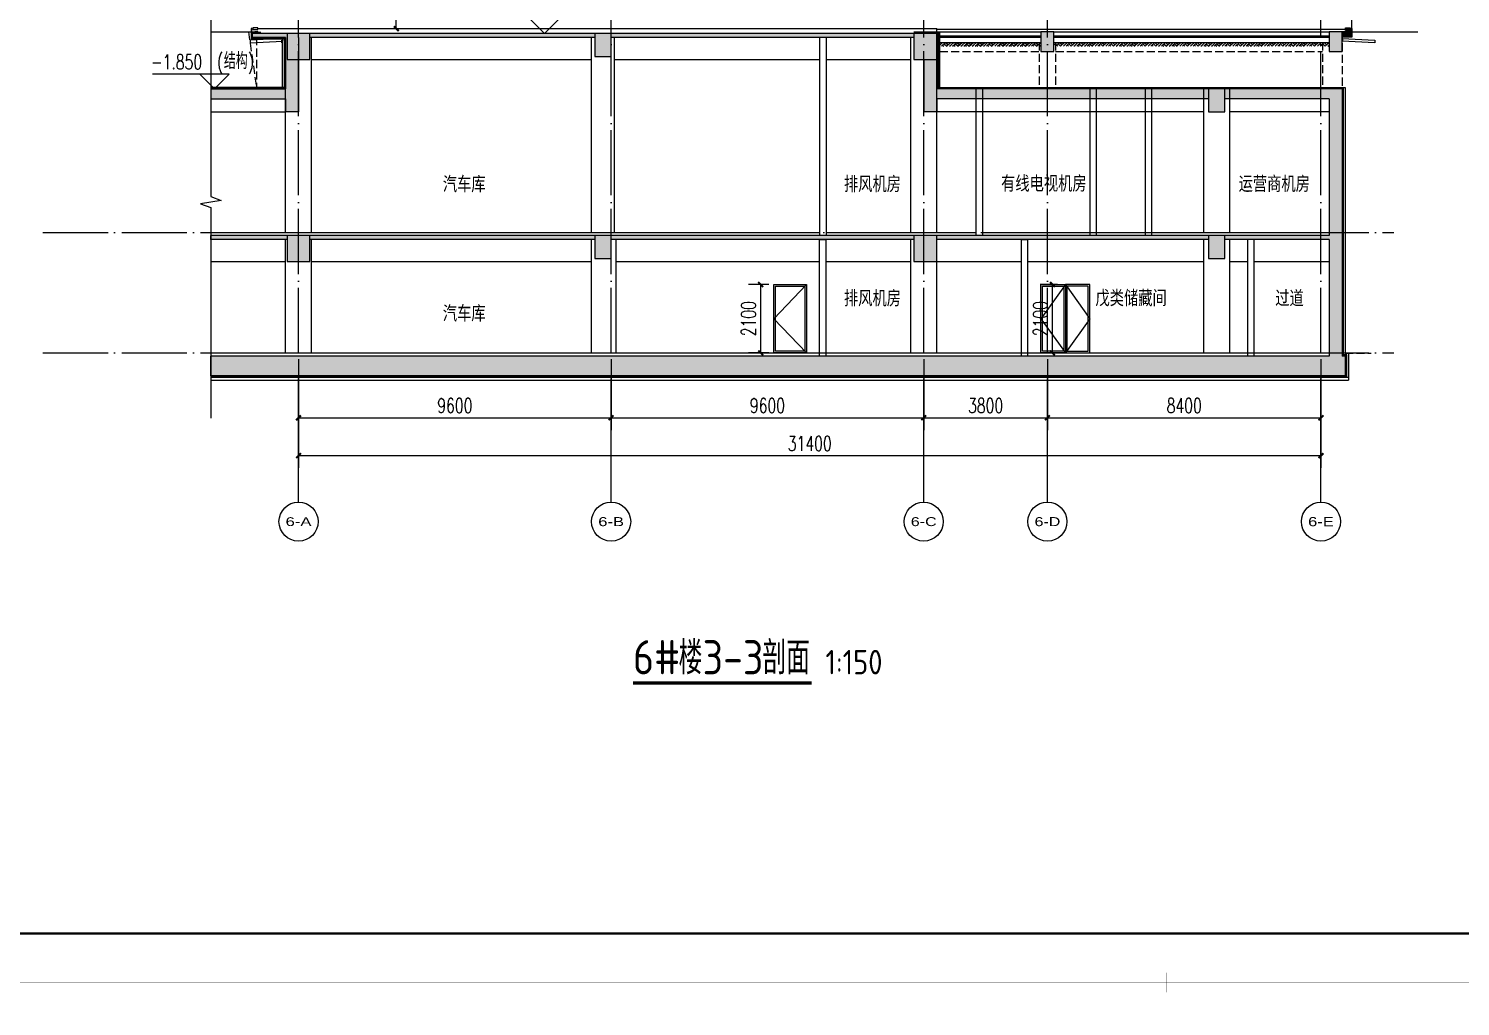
# Model space of a CAD drawing. Extents: x -781494 to 378714, y -27129 to 259749.
# Drawn here: x 280683 to 324652, y 61242 to 91243 of the extents above; entities that cross this region are included whole.
import ezdxf
from ezdxf.enums import TextEntityAlignment as Align

# ---------------------------------------------------------------- set-up
doc = ezdxf.new("R2010")
doc.units = 0
doc.header["$LTSCALE"] = 1000
doc.header["$MEASUREMENT"] = 0
doc.linetypes.add('104-6 轴网$0$DOTE', pattern=[2.42, 2, -0.2, 0.02, -0.2])
doc.linetypes.add('DASH', pattern=[0.35, 0.25, -0.1])
for name, color, linetype in [('01-标注_尺寸', 124, 'Continuous'), ('01-标注_标高', 200, 'Continuous'), ('01-标注_符号', 200, 'Continuous'), ('01-标注_轴线坐标', 132, 'Continuous'), ('02-TEXT_标注', 130, 'Continuous'), ('02-TEXT_轴号', 7, 'Continuous'), ('05-填充_天正', 26, 'Continuous'), ('104-6 轴网$0$A_AXIS-轴线', 36, '104-6 轴网$0$DOTE'), ('A-C_窗', 140, 'Continuous'), ('A-C_门', 150, 'Continuous'), ('A-D_龙骨', 152, 'Continuous'), ('A-O_散水', 134, 'Continuous'), ('A-O_防水层', 222, 'Continuous'), ('A-SUR_保温', 222, 'Continuous'), ('A-SUR_面层', 191, 'Continuous'), ('A-TECH_结构', 21, 'Continuous'), ('A_STR-砌块墙', 121, 'Continuous'), ('A_STR-砼墙', 51, 'Continuous'), ('A_STR-砼柱', 51, 'Continuous'), ('D_铝板', 181, 'Continuous'), ('DIM_SYMB', 200, 'Continuous'), ('PUB_HATCH', 8, 'Continuous'), ('X-104 B1平面$0$A_STR-砌块墙', 121, 'Continuous')]:
    doc.layers.add(name, color=color, linetype=linetype)
doc.styles.add('104-6 轴网$0$_TCH_AXIS', font='STXIHEI.TTF', dxfattribs={"width": 0.75})
doc.styles.add('_TCH_AXIS', font='FZXiHei-I-Z08S.ttf')
doc.styles.add('_TCH_DIM', font='SIMPLEX', dxfattribs={"bigfont": 'GBCBIG'})
doc.styles.add('_TCH_DIM_T3', font='SIMPLEX', dxfattribs={"width": 0.705882, "bigfont": 'GBCBIG'})
doc.styles.get("Standard").update_dxf_attribs({"font": 'gbenor.shx', "bigfont": 'gbcbig.shx'})
doc.dimstyles.new('_TCH_ARCH&&150', dxfattribs={"dimtxt": 446.25, "dimasz": 150, "dimexe": 375, "dimexo": 450, "dimgap": 150, "dimtad": 1, "dimdec": 0, "dimzin": 0, "dimdsep": 46, "dimtxsty": '_TCH_DIM_T3', "dimblk": 'ARCHTICK', "dimcen": 0.09, "dimclrt": 7, "dimazin": 2, "dimtfac": 1, "dimtdec": 0, "dimtix": 1, "dimtmove": 2, "dimatfit": 3, "dimfxl": 0, "dimtolj": 1, "dimtzin": 0, "dimarcsym": 0})

# ---------------------------------------------------------------- blocks, each defined once
blk = doc.blocks.new('1521yi')
at = {"layer": 'A-C_门'}
for points in [[(32950, -148753), (33700, -148753), (33700, -150853), (32950, -150853)], [(33000, -148803), (33650, -148803), (33650, -150803), (33000, -150803)], [(34450, -148753), (33700, -148753), (33700, -150853), (34450, -150853)], [(34400, -148803), (33750, -148803), (33750, -150803), (34400, -150803)]]:
    blk.add_lwpolyline(points, close=True, dxfattribs=at)
for points in [[(33700, -148753), (32950, -149803), (33700, -150853)], [(33700, -148753), (34450, -149803), (33700, -150853)]]:
    blk.add_lwpolyline(points, dxfattribs=at)
blk = doc.blocks.new('1021yi')
at = {"layer": 'A-C_门'}
for points in [[(32950, -148753), (33950, -148753), (33950, -150853), (32950, -150853)], [(33000, -148803), (33900, -148803), (33900, -150803), (33000, -150803)]]:
    blk.add_lwpolyline(points, close=True, dxfattribs=at)
blk.add_lwpolyline([(33950, -148753), (32950, -149803), (33950, -150853)], dxfattribs=at)
blk = doc.blocks.new('图框-A1')
for points, const_width in [([(0, 0), (841, 0), (841, 594), (0, 594)], 0.05), ([(766, 584), (25, 584), (25, 10), (766, 10)], 0.5)]:
    blk.add_lwpolyline(points, close=True, dxfattribs=dict(const_width=const_width))
at = {"const_width": 0.05}
for points in [[(420.5, 594), (420.5, 592)], [(420.5, 0), (420.5, 2)]]:
    blk.add_lwpolyline(points, dxfattribs=at)
blk = doc.blocks.new('kyuhtr')
at = {"const_width": 20}
blk.add_lwpolyline([(50, 0), (0, 0)], dxfattribs=at)
blk.add_lwpolyline([(50, -30), (200, -30), (200, 30), (50, 30)], close=True)
blk = doc.blocks.new('_FZH')
blk.add_lwpolyline([(-0.5, -0.5), (0.5, -0.5), (0.5, 0.5), (-0.5, 0.5)], close=True)
at = {"layer": 'PUB_HATCH'}
blk.add_solid([(-0.5, -0.5), (0.5, -0.5), (-0.5, 0.5), (0.5, 0.5)], dxfattribs=at)
blk = doc.blocks.new('_ArchTick')
at = {"color": 0, "linetype": 'ByBlock', "const_width": 0.4}
blk.add_lwpolyline([(-0.5, -0.5), (0.5, 0.5)], dxfattribs=at)
blk = doc.blocks.new('*D215')
at = {"layer": '01-标注_轴线坐标', "color": 0, "lineweight": -2, "transparency": 16777216}
for p, q in [((288972, 80690), (288972, 77765)), ((320372, 80690), (320372, 77765)), ((288972, 78140), (320372, 78140))]:
    blk.add_line(p, q, dxfattribs=at)
at = {"layer": 'Defpoints', "color": 0, "transparency": 16777216}
for p in [(288972, 81140), (320372, 81140), (320372, 78140)]:
    blk.add_point(p, dxfattribs=at)
at = {"layer": '01-标注_轴线坐标', "color": 0, "lineweight": -2, "transparency": 16777216, "xscale": 150, "yscale": 150, "zscale": 150, "rotation": 180}
blk.add_blockref('_ArchTick', (288972, 78140), dxfattribs=at)
at = {"layer": '01-标注_轴线坐标', "color": 0, "lineweight": -2, "transparency": 16777216, "xscale": 150, "yscale": 150, "zscale": 150}
blk.add_blockref('_ArchTick', (320372, 78140), dxfattribs=at)
at = {"layer": '01-标注_轴线坐标', "color": 7, "transparency": 16777216, "insert": (304672, 78513), "char_height": 446.2, "attachment_point": 5, "style": '_TCH_DIM_T3'}
blk.add_mtext('\\A1;31400', dxfattribs=at)
blk = doc.blocks.new('*D216')
at = {"layer": '01-标注_轴线坐标', "color": 0, "lineweight": -2, "transparency": 16777216}
for p, q in [((311972, 81102), (311972, 78927)), ((320372, 81102), (320372, 78927)), ((311972, 79302), (320372, 79302))]:
    blk.add_line(p, q, dxfattribs=at)
at = {"layer": 'Defpoints', "color": 0, "transparency": 16777216}
for p in [(311972, 81552), (320372, 81552), (320372, 79302)]:
    blk.add_point(p, dxfattribs=at)
at = {"layer": '01-标注_轴线坐标', "color": 0, "lineweight": -2, "transparency": 16777216, "xscale": 150, "yscale": 150, "zscale": 150, "rotation": 180}
blk.add_blockref('_ArchTick', (311972, 79302), dxfattribs=at)
at = {"layer": '01-标注_轴线坐标', "color": 0, "lineweight": -2, "transparency": 16777216, "xscale": 150, "yscale": 150, "zscale": 150}
blk.add_blockref('_ArchTick', (320372, 79302), dxfattribs=at)
at = {"layer": '01-标注_轴线坐标', "color": 7, "transparency": 16777216, "insert": (316172, 79676), "char_height": 446.2, "attachment_point": 5, "style": '_TCH_DIM_T3'}
blk.add_mtext('\\A1;8400', dxfattribs=at)
blk = doc.blocks.new('*D217')
at = {"layer": '01-标注_轴线坐标', "color": 0, "lineweight": -2, "transparency": 16777216}
for p, q in [((308172, 81102), (308172, 78927)), ((311972, 81102), (311972, 78927)), ((308172, 79302), (311972, 79302))]:
    blk.add_line(p, q, dxfattribs=at)
at = {"layer": 'Defpoints', "color": 0, "transparency": 16777216}
for p in [(308172, 81552), (311972, 81552), (311972, 79302)]:
    blk.add_point(p, dxfattribs=at)
at = {"layer": '01-标注_轴线坐标', "color": 0, "lineweight": -2, "transparency": 16777216, "xscale": 150, "yscale": 150, "zscale": 150, "rotation": 180}
blk.add_blockref('_ArchTick', (308172, 79302), dxfattribs=at)
at = {"layer": '01-标注_轴线坐标', "color": 0, "lineweight": -2, "transparency": 16777216, "xscale": 150, "yscale": 150, "zscale": 150}
blk.add_blockref('_ArchTick', (311972, 79302), dxfattribs=at)
at = {"layer": '01-标注_轴线坐标', "color": 7, "transparency": 16777216, "insert": (310072, 79676), "char_height": 446.2, "attachment_point": 5, "style": '_TCH_DIM_T3'}
blk.add_mtext('\\A1;3800', dxfattribs=at)
blk = doc.blocks.new('*D218')
at = {"layer": '01-标注_轴线坐标', "color": 0, "lineweight": -2, "transparency": 16777216}
for p, q in [((298572, 81102), (298572, 78927)), ((308172, 81102), (308172, 78927)), ((298572, 79302), (308172, 79302))]:
    blk.add_line(p, q, dxfattribs=at)
at = {"layer": 'Defpoints', "color": 0, "transparency": 16777216}
for p in [(298572, 81552), (308172, 81552), (308172, 79302)]:
    blk.add_point(p, dxfattribs=at)
at = {"layer": '01-标注_轴线坐标', "color": 0, "lineweight": -2, "transparency": 16777216, "xscale": 150, "yscale": 150, "zscale": 150, "rotation": 180}
blk.add_blockref('_ArchTick', (298572, 79302), dxfattribs=at)
at = {"layer": '01-标注_轴线坐标', "color": 0, "lineweight": -2, "transparency": 16777216, "xscale": 150, "yscale": 150, "zscale": 150}
blk.add_blockref('_ArchTick', (308172, 79302), dxfattribs=at)
at = {"layer": '01-标注_轴线坐标', "color": 7, "transparency": 16777216, "insert": (303372, 79676), "char_height": 446.2, "attachment_point": 5, "style": '_TCH_DIM_T3'}
blk.add_mtext('\\A1;9600', dxfattribs=at)
blk = doc.blocks.new('*D219')
at = {"layer": '01-标注_轴线坐标', "color": 0, "lineweight": -2, "transparency": 16777216}
for p, q in [((288972, 81102), (288972, 78927)), ((298572, 81102), (298572, 78927)), ((288972, 79302), (298572, 79302))]:
    blk.add_line(p, q, dxfattribs=at)
at = {"layer": 'Defpoints', "color": 0, "transparency": 16777216}
for p in [(288972, 81552), (298572, 81552), (298572, 79302)]:
    blk.add_point(p, dxfattribs=at)
at = {"layer": '01-标注_轴线坐标', "color": 0, "lineweight": -2, "transparency": 16777216, "xscale": 150, "yscale": 150, "zscale": 150, "rotation": 180}
blk.add_blockref('_ArchTick', (288972, 79302), dxfattribs=at)
at = {"layer": '01-标注_轴线坐标', "color": 0, "lineweight": -2, "transparency": 16777216, "xscale": 150, "yscale": 150, "zscale": 150}
blk.add_blockref('_ArchTick', (298572, 79302), dxfattribs=at)
at = {"layer": '01-标注_轴线坐标', "color": 7, "transparency": 16777216, "insert": (293772, 79676), "char_height": 446.2, "attachment_point": 5, "style": '_TCH_DIM_T3'}
blk.add_mtext('\\A1;9600', dxfattribs=at)
blk = doc.blocks.new('$LinePat$素土夯实')
at = {"color": 0}
for p, q in [((0, -210), (210, 0)), ((120, -300), (420, 0)), ((420, 0), (608, -188)), ((495, -300), (795, 0)), ((615, 0), (705, -90)), ((210, -210), (300, -300)), ((315, -105), (502, -293)), ((705, -300), (795, -210))]:
    blk.add_line(p, q, dxfattribs=at)
blk = doc.blocks.new('*D277')
at = {"layer": '01-标注_尺寸', "color": 0, "lineweight": -2, "transparency": 16777216}
for p, q in [((291144, 95743), (292348, 95743)), ((291973, 91243), (291973, 95743)), ((291144, 91243), (292348, 91243))]:
    blk.add_line(p, q, dxfattribs=at)
at = {"layer": 'Defpoints', "color": 0, "transparency": 16777216}
for p in [(290694, 95743), (291973, 95743), (290694, 91243)]:
    blk.add_point(p, dxfattribs=at)
at = {"layer": '01-标注_尺寸', "color": 0, "lineweight": -2, "transparency": 16777216, "xscale": 150, "yscale": 150, "zscale": 150}
for p, rotation in [((291973, 95743), 90), ((291973, 91243), 270)]:
    blk.add_blockref('_ArchTick', p, dxfattribs=dict(at, rotation=rotation))
at = {"layer": '01-标注_尺寸', "color": 7, "transparency": 16777216, "insert": (291600, 93493), "char_height": 446.2, "attachment_point": 5, "rotation": 90, "style": '_TCH_DIM_T3'}
blk.add_mtext('\\A1;4500', dxfattribs=at)
blk = doc.blocks.new('*D295')
at = {"layer": '01-标注_尺寸', "color": 0, "lineweight": -2, "transparency": 16777216}
for p, q in [((303410, 83393), (302789, 83393)), ((303164, 81293), (303164, 83393)), ((303410, 81293), (302789, 81293))]:
    blk.add_line(p, q, dxfattribs=at)
at = {"layer": 'Defpoints', "color": 0, "transparency": 16777216}
for p in [(303164, 83393), (303860, 83393), (303860, 81293)]:
    blk.add_point(p, dxfattribs=at)
at = {"layer": '01-标注_尺寸', "color": 0, "lineweight": -2, "transparency": 16777216, "xscale": 150, "yscale": 150, "zscale": 150}
for p, rotation in [((303164, 83393), 90), ((303164, 81293), 270)]:
    blk.add_blockref('_ArchTick', p, dxfattribs=dict(at, rotation=rotation))
at = {"layer": '01-标注_尺寸', "color": 7, "transparency": 16777216, "insert": (302791, 82343), "char_height": 446.2, "attachment_point": 5, "rotation": 90, "style": '_TCH_DIM_T3'}
blk.add_mtext('\\A1;2100', dxfattribs=at)
blk = doc.blocks.new('*D296')
at = {"layer": '01-标注_尺寸', "color": 0, "lineweight": -2, "transparency": 16777216}
for p, q in [((312283, 83393), (311751, 83393)), ((312126, 81293), (312126, 83393)), ((312283, 81293), (311751, 81293))]:
    blk.add_line(p, q, dxfattribs=at)
at = {"layer": 'Defpoints', "color": 0, "transparency": 16777216}
for p in [(312126, 83393), (312733, 83393), (312733, 81293)]:
    blk.add_point(p, dxfattribs=at)
at = {"layer": '01-标注_尺寸', "color": 0, "lineweight": -2, "transparency": 16777216, "xscale": 150, "yscale": 150, "zscale": 150}
for p, rotation in [((312126, 83393), 90), ((312126, 81293), 270)]:
    blk.add_blockref('_ArchTick', p, dxfattribs=dict(at, rotation=rotation))
at = {"layer": '01-标注_尺寸', "color": 7, "transparency": 16777216, "insert": (311753, 82343), "char_height": 446.2, "attachment_point": 5, "rotation": 90, "style": '_TCH_DIM_T3'}
blk.add_mtext('\\A1;2100', dxfattribs=at)

msp = doc.modelspace()

# ---------------------------------------------------------------- hatches: boundary and pattern name
at = {"layer": '05-填充_天正'}
for points in [[(288676.6, 91032.7), (288591.6, 91092.7), (287561.6, 91092.7), (287561.6, 90972.7), (288571.6, 90972.7)], [(288621.6, 91064.1), (288621.6, 91092.7), (288571.6, 91092.7)], [(288676.6, 91032.7), (288571.6, 90972.7), (288571.6, 89392.7), (288704.9, 89292.7), (288971.6, 89392.7), (288971.6, 90972.7)], [(289321.6, 91092.7), (289321.6, 90972.7), (298071.6, 90972.7), (298071.6, 91092.7)], [(298571.6, 91092.7), (298571.6, 90972.7), (307871.6, 90972.7), (307871.6, 91092.7)], [(321021.6, 91142.7), (321021.6, 91022.7), (321281.6, 91022.7), (321281.6, 91142.7)], [(308571.6, 90292.7), (308171.6, 90292.7), (308171.6, 89392.7), (308438.2, 89292.7), (308571.6, 89392.7)], [(286275.4, 89392.7), (286275.4, 89092.7), (288571.6, 89092.7), (288704.9, 89292.7), (288571.6, 89392.7)], [(288704.9, 89292.7), (288571.6, 89092.7), (288571.6, 88692.7), (288971.6, 88692.7), (288971.6, 89392.7)], [(308438.2, 89292.7), (308171.6, 89392.7), (308171.6, 88692.7), (308571.6, 88692.7), (308571.6, 89092.7)], [(316921.6, 89092.7), (316921.6, 89392.7), (308571.6, 89392.7), (308438.2, 89292.7), (308571.6, 89092.7)], [(317421.6, 89392.7), (317421.6, 89092.7), (320621.6, 89092.7), (321021.6, 89392.7)], [(321021.6, 89392.7), (320621.6, 89092.7), (320621.6, 84892.7), (320754.9, 84852.7), (321021.6, 84892.7)], [(288621.6, 84772.7), (288621.6, 84892.7), (286275.4, 84892.7), (286275.4, 84772.7)], [(289321.6, 84892.7), (289321.6, 84772.7), (298071.6, 84772.7), (298071.6, 84892.7)], [(298571.6, 84892.7), (298571.6, 84772.7), (305071.6, 84772.7), (305071.6, 84892.7)], [(307871.6, 84772.7), (307871.6, 84892.7), (305071.6, 84892.7), (305071.6, 84772.7)], [(308571.6, 84892.7), (308571.6, 84772.7), (309871.6, 84772.7), (309871.6, 84892.7)], [(313371.6, 84772.7), (313371.6, 84892.7), (309871.6, 84892.7), (309871.6, 84772.7)], [(315071.6, 84772.7), (315071.6, 84892.7), (313371.6, 84892.7), (313371.6, 84772.7)], [(316921.6, 84772.7), (316921.6, 84892.7), (315071.6, 84892.7), (315071.6, 84772.7)], [(317421.6, 84892.7), (317421.6, 84772.7), (318221.6, 84772.7), (318221.6, 84892.7)], [(320754.9, 84852.7), (320621.6, 84892.7), (318221.6, 84892.7), (318221.6, 84772.7), (320621.6, 84772.7)], [(320754.9, 84852.7), (320621.6, 84772.7), (320621.6, 81192.7), (320888.2, 80992.7), (321021.6, 81192.7), (321021.6, 84892.7)], [(305071.6, 80592.7), (305071.6, 81192.7), (286275.4, 81192.7), (286275.4, 80592.7)], [(311271.6, 80592.7), (311271.6, 81192.7), (305071.6, 81192.7), (305071.6, 80592.7)], [(318221.6, 80592.7), (318221.6, 81192.7), (311271.6, 81192.7), (311271.6, 80592.7)], [(320888.2, 80992.7), (320621.6, 81192.7), (318221.6, 81192.7), (318221.6, 80592.7), (321021.6, 80592.7)], [(321121.6, 81192.7), (321021.6, 81192.7), (320888.2, 80992.7), (321021.6, 80592.7), (321121.6, 80592.7)]]:
    msp.add_hatch(color=256, dxfattribs=at).paths.add_polyline_path(points)

# ---------------------------------------------------------------- linework, layer by layer
at = {"layer": '01-标注_标高'}
for p, q in [((296528.1, 91092.7), (296078.1, 91542.7)), ((296528.1, 91092.7), (296978.1, 91542.7)), ((286837.9, 89842.7), (284490.4, 89842.7)), ((286387.9, 89392.7), (285937.9, 89842.7)), ((286387.9, 89392.7), (286837.9, 89842.7))]:
    msp.add_line(p, q, dxfattribs=at)
at = {"layer": '01-标注_符号'}
msp.add_lwpolyline([(286275.4, 92545.3), (286275.4, 86088.7), (286590.4, 85974.1), (285960.4, 85863), (286275.4, 85751.2), (286275.4, 79294.6)], dxfattribs=at)
at = {"layer": '01-标注_轴线坐标'}
for p, q in [((288971.6, 76715.3), (288971.6, 80502.7)), ((298571.6, 76715.3), (298571.6, 80502.7)), ((308171.6, 76715.3), (308171.6, 80502.7)), ((311971.6, 76715.3), (311971.6, 80502.7)), ((320371.6, 76715.3), (320371.6, 80502.7))]:
    msp.add_line(p, q, dxfattribs=at)
for centre in [(288971.6, 76115.3), (298571.6, 76115.3), (308171.6, 76115.3), (311971.6, 76115.3), (320371.6, 76115.3)]:
    msp.add_circle(centre, 600, dxfattribs=at)
at = {"layer": '05-填充_天正'}
for points in [[(288461.6, 90891.7), (288481.6, 90892.7), (288481.6, 90882.7), (288461.6, 90881.7)], [(321041.6, 90941.7), (321021.6, 90942.7), (321021.6, 90932.7), (321041.6, 90931.7)]]:
    msp.add_lwpolyline(points, close=True, dxfattribs=at)
at = {"layer": '104-6 轴网$0$A_AXIS-轴线'}
for points in [[(288971.6, 81292.7), (288971.6, 138212.5)], [(298571.6, 81292.7), (298571.6, 138212.5)], [(308171.6, 81292.7), (308171.6, 138212.5)], [(311971.6, 81292.7), (311971.6, 102203.1)], [(320371.6, 81292.7), (320371.6, 102203.1)], [(281122.5, 84992.7), (322612.9, 84992.7)], [(281122.5, 81292.7), (322612.9, 81292.7)]]:
    msp.add_lwpolyline(points, dxfattribs=at)
at = {"layer": 'A-C_窗'}
msp.add_line((321321.6, 91242.7), (321321.6, 100872.7, 1500), dxfattribs=at)
at = {"layer": 'A-O_散水'}
for points in [[(288481.6, 90862.7), (288481.6, 90942.7), (287481.6, 90892.7), (287481.6, 90812.7), (288481.6, 90862.7)], [(288461.6, 90811.7), (288461.6, 90891.7)], [(321021.6, 90862.7), (321021.6, 90942.7), (322021.6, 90892.7), (322021.6, 90812.7), (321021.6, 90862.7)], [(321041.6, 90861.7), (321041.6, 90941.7)]]:
    msp.add_lwpolyline(points, dxfattribs=at)
at = {"layer": 'A-O_防水层'}
for p, q in [((321061.6, 80552.7), (321111.6, 80552.7)), ((286275.4, 80452.7), (321211.6, 80452.7))]:
    msp.add_line(p, q, dxfattribs=at)
for points in [[(287809.6, 91102.7), (287541.6, 91102.7), (287541.6, 90952.7), (288551.6, 90952.7), (288551.6, 89412.7), (286275.4, 89412.7)], [(308661.6, 91132.7), (307871.6, 91132.7)], [(308591.6, 91112.7), (307871.6, 91112.7)], [(308591.6, 91112.7), (308591.6, 89412.7), (321041.6, 89412.7)], [(308611.6, 91132.7), (308611.6, 89432.7), (321061.6, 89432.7)], [(308661.6, 89432.7), (308661.6, 91132.7)], [(321021.6, 91002.7), (321301.6, 91002.7), (321301.6, 91152.7), (321124.2, 91152.7), (321124.2, 91152.7)], [(286275.4, 80552.7), (321161.6, 80552.7), (321161.6, 81232.7), (321061.6, 81232.7), (321061.6, 89432.7)], [(286275.4, 80572.7), (321141.6, 80572.7), (321141.6, 81212.7), (321041.6, 81212.7), (321041.6, 89412.7)], [(321061.6, 89432.7), (321111.6, 89432.7)], [(321111.6, 89432.7), (321111.6, 81282.7), (321211.6, 81282.7), (321211.6, 80552.7)], [(321161.6, 80552.7), (321211.6, 80552.7), (321211.6, 80452.7)]]:
    msp.add_lwpolyline(points, dxfattribs=at)
at = {"layer": 'A-SUR_保温'}
msp.add_line((288481.6, 89432.7), (288481.6, 90932.7), dxfattribs=at)
for points in [[(287809.6, 91122.7), (287521.6, 91122.7), (287521.6, 90932.7), (288531.6, 90932.7), (288531.6, 89432.7), (286275.4, 89432.7)], [(321124.2, 91172.7), (321321.6, 91172.7), (321321.6, 90982.7), (321021.6, 90982.7)]]:
    msp.add_lwpolyline(points, dxfattribs=at)
at = {"layer": 'A-SUR_保温', "linetype": 'DASH'}
for points in [[(287432.2, 91142.7), (287681.6, 89432.7)], [(287681.6, 90982.7), (287681.6, 89432.7)], [(321111.6, 81282.7), (321911.6, 81282.7)]]:
    msp.add_lwpolyline(points, dxfattribs=at)
at = {"layer": 'A-SUR_面层'}
for p, q in [((287721.6, 91242.7), (308571.6, 91242.7)), ((308571.6, 91222.7), (321121.6, 91222.7)), ((286275.4, 84992.7), (304971.6, 84992.7)), ((305171.6, 84992.7), (309771.6, 84992.7)), ((309971.6, 84992.7), (313271.6, 84992.7)), ((313471.6, 84992.7), (314971.6, 84992.7)), ((315171.6, 84992.7), (320621.6, 84992.7)), ((286275.4, 81292.7), (311171.6, 81292.7)), ((311371.6, 81292.7), (318121.6, 81292.7)), ((318321.6, 81292.7), (320621.6, 81292.7))]:
    msp.add_line(p, q, dxfattribs=at)
for points in [[(308571.6, 91132.7), (308571.6, 91242.7)], [(308571.6, 91142.7), (311771.6, 91142.7)], [(308661.6, 91022.7), (311771.6, 91022.7)], [(312171.6, 91142.7), (320621.6, 91142.7)], [(312171.6, 91022.7), (320621.6, 91022.7)]]:
    msp.add_lwpolyline(points, dxfattribs=at)
at = {"layer": 'A-TECH_结构'}
for p, q in [((289371.6, 90292.7), (297971.6, 90292.7)), ((298671.6, 90292.7), (304971.6, 90292.7)), ((305171.6, 90292.7), (307771.6, 90292.7)), ((286275.4, 88692.7), (288571.6, 88692.7)), ((316771.6, 88692.7), (308571.6, 88692.7)), ((320621.6, 88692.7), (317571.6, 88692.7)), ((286275.4, 84092.7), (288571.6, 84092.7)), ((289371.6, 84092.7), (297971.6, 84092.7)), ((298721.6, 84092.7), (304971.6, 84092.7)), ((305171.6, 84092.7), (307771.6, 84092.7)), ((308571.6, 84092.7), (311171.6, 84092.7)), ((311371.6, 84092.7), (316771.6, 84092.7)), ((317571.6, 84092.7), (318121.6, 84092.7)), ((318321.6, 84092.7), (320621.6, 84092.7))]:
    msp.add_line(p, q, dxfattribs=at)
at = {"layer": 'A-TECH_结构', "linetype": 'DASH'}
for p, q in [((308661.6, 90542.7), (311721.6, 90542.7)), ((312221.6, 90542.7), (320421.6, 90542.7))]:
    msp.add_line(p, q, dxfattribs=at)
for points in [[(321021.6, 91142.7), (321021.6, 89392.7)], [(311721.6, 90822.7), (311721.6, 89392.7)], [(312221.6, 90822.7), (312221.6, 89392.7)], [(320421.6, 90822.7), (320421.6, 89392.7)]]:
    msp.add_lwpolyline(points, dxfattribs=at)
at = {"layer": 'A-TECH_结构'}
for points in [[(288571.6, 84992.7), (288571.6, 90972.7)], [(289371.6, 84992.7), (289371.6, 90972.7)], [(297971.6, 84992.7), (297971.6, 90972.7)], [(298671.6, 84992.7), (298671.6, 90972.7)], [(307771.6, 84992.7), (307771.6, 90972.7)], [(308571.6, 84992.7), (308571.6, 90972.7)], [(316771.6, 84992.7), (316771.6, 89392.7)], [(317571.6, 84992.7), (317571.6, 89392.7)], [(288571.6, 81292.7), (288571.6, 84772.7)], [(289371.6, 81292.7), (289371.6, 84772.7)], [(297971.6, 81292.7), (297971.6, 84772.7)], [(298721.6, 81292.7), (298721.6, 84772.7)], [(307771.6, 81292.7), (307771.6, 84772.7)], [(308571.6, 81292.7), (308571.6, 84772.7)], [(316771.6, 81292.7), (316771.6, 84772.7)], [(317571.6, 81292.7), (317571.6, 84772.7)]]:
    msp.add_lwpolyline(points, dxfattribs=at)
at = {"layer": 'A_STR-砌块墙'}
for p, q in [((286275.4, 91142.7), (287521.6, 91142.7)), ((321007.7, 91142.7), (321021.6, 91142.7)), ((321007.7, 91142.7), (321021.6, 91142.7)), ((321321.6, 91142.7), (323344.1, 91142.7)), ((304971.6, 81192.7), (304971.6, 84772.7)), ((304971.6, 84772.7), (305171.6, 84772.7)), ((305171.6, 81192.7), (305171.6, 84772.7)), ((311171.6, 81192.7), (311171.6, 84772.7)), ((311171.6, 84772.7), (311371.6, 84772.7)), ((311371.6, 81192.7), (311371.6, 84772.7)), ((318121.6, 81192.7), (318121.6, 84772.7)), ((318321.6, 81192.7), (318321.6, 84772.7))]:
    msp.add_line(p, q, dxfattribs=at)
at = {"layer": 'A_STR-砼墙'}
for p, q in [((288591.6, 91092.7), (287561.6, 91092.7)), ((287561.6, 90972.7), (287561.6, 91092.7)), ((288621.6, 91092.7), (288571.6, 91092.7)), ((298071.6, 91092.7), (289321.6, 91092.7)), ((307871.6, 91092.7), (298571.6, 91092.7)), ((308171.6, 91092.7), (308171.6, 91092.7)), ((308371.6, 91092.7), (308371.6, 91092.7)), ((308571.6, 91092.7), (308571.6, 91092.7)), ((321281.6, 91142.7), (321021.6, 91142.7)), ((321281.6, 91022.7), (321021.6, 91022.7)), ((321281.6, 91022.7), (321281.6, 91142.7)), ((288571.6, 90972.7), (287561.6, 90972.7)), ((288571.6, 90972.7), (288571.6, 89392.7)), ((288971.6, 90972.7), (288971.6, 89392.7)), ((298071.6, 90972.7), (289321.6, 90972.7)), ((307871.6, 90972.7), (298571.6, 90972.7)), ((308171.6, 90292.7), (308171.6, 89392.7)), ((308571.6, 90292.7), (308571.6, 89392.7)), ((286275.4, 89392.7), (288571.6, 89392.7)), ((288971.6, 89392.7), (288971.6, 88692.7)), ((308171.6, 89392.7), (308171.6, 88692.7)), ((316921.6, 89392.7), (308571.6, 89392.7)), ((321021.6, 89392.7), (317421.6, 89392.7)), ((321021.6, 89392.7), (321021.6, 84892.7)), ((286275.4, 89092.7), (288571.6, 89092.7)), ((288571.6, 89092.7), (288571.6, 88692.7)), ((308571.6, 89092.7), (308571.6, 88692.7)), ((316921.6, 89092.7), (308571.6, 89092.7)), ((320621.6, 89092.7), (317421.6, 89092.7)), ((320621.6, 89092.7), (320621.6, 84892.7)), ((288971.6, 88692.7), (288571.6, 88692.7)), ((308571.6, 88692.7), (308171.6, 88692.7)), ((288621.6, 84892.7), (286275.4, 84892.7)), ((286275.4, 84772.7), (286275.4, 84892.7)), ((298071.6, 84892.7), (289321.6, 84892.7)), ((305071.6, 84892.7), (298571.6, 84892.7)), ((307871.6, 84892.7), (305071.6, 84892.7)), ((309871.6, 84892.7), (308571.6, 84892.7)), ((313371.6, 84892.7), (309871.6, 84892.7)), ((315071.6, 84892.7), (313371.6, 84892.7)), ((316921.6, 84892.7), (315071.6, 84892.7)), ((318221.6, 84892.7), (317421.6, 84892.7)), ((320621.6, 84892.7), (318221.6, 84892.7)), ((321021.6, 84892.7), (321021.6, 81192.7)), ((288621.6, 84772.7), (286275.4, 84772.7)), ((298071.6, 84772.7), (289321.6, 84772.7)), ((305071.6, 84772.7), (298571.6, 84772.7)), ((307871.6, 84772.7), (305071.6, 84772.7)), ((309871.6, 84772.7), (308571.6, 84772.7)), ((313371.6, 84772.7), (309871.6, 84772.7)), ((315071.6, 84772.7), (313371.6, 84772.7)), ((316921.6, 84772.7), (315071.6, 84772.7)), ((318221.6, 84772.7), (317421.6, 84772.7)), ((320621.6, 84772.7), (318221.6, 84772.7)), ((320621.6, 84772.7), (320621.6, 81192.7)), ((305071.6, 81192.7), (286275.4, 81192.7)), ((286275.4, 80592.7), (286275.4, 81192.7)), ((311271.6, 81192.7), (305071.6, 81192.7)), ((318221.6, 81192.7), (311271.6, 81192.7)), ((320621.6, 81192.7), (318221.6, 81192.7)), ((321121.6, 81192.7), (321021.6, 81192.7)), ((321121.6, 80592.7), (321121.6, 81192.7)), ((305071.6, 80592.7), (286275.4, 80592.7)), ((311271.6, 80592.7), (305071.6, 80592.7)), ((318221.6, 80592.7), (311271.6, 80592.7)), ((321021.6, 80592.7), (318221.6, 80592.7)), ((321121.6, 80592.7), (321021.6, 80592.7))]:
    msp.add_line(p, q, dxfattribs=at)
for points in [[(308661.6, 90982.7), (311771.6, 90982.7)], [(308661.6, 90822.7), (311771.6, 90822.7)], [(312171.6, 90982.7), (320621.6, 90982.7)], [(312171.6, 90822.7), (320621.6, 90822.7)]]:
    msp.add_lwpolyline(points, dxfattribs=at)
at = {"layer": 'D_铝板'}
for points in [[(287521.6, 91242.7), (287521.6, 91112.7), (287721.6, 91132.7), (287721.6, 91152.8), (287541.6, 91134.8), (287541.6, 91242.7)], [(321321.6, 91242.7), (321321.6, 91162.7), (321121.6, 91182.7), (321121.6, 91202.8), (321301.6, 91184.8), (321301.6, 91242.7)]]:
    msp.add_lwpolyline(points, close=True, dxfattribs=at)
at = {"layer": 'DIM_SYMB', "const_width": 105}
msp.add_lwpolyline([(299243, 71163), (304734.6, 71163)], dxfattribs=at)
at = {"layer": 'X-104 B1平面$0$A_STR-砌块墙'}
for p, q in [((304971.6, 90972.7), (304971.6, 84892.7)), ((305171.6, 90972.7), (304971.6, 90972.7)), ((305171.6, 90972.7), (305171.6, 84892.7)), ((309771.6, 89392.7), (309771.6, 84892.7)), ((309971.6, 89392.7), (309771.6, 89392.7)), ((309971.6, 89392.7), (309971.6, 84892.7)), ((313271.6, 89392.7), (313271.6, 84892.7)), ((313471.6, 89392.7), (313271.6, 89392.7)), ((313471.6, 89392.7), (313471.6, 84892.7)), ((314971.6, 89392.7), (314971.6, 84892.7)), ((315171.6, 89392.7), (314971.6, 89392.7)), ((315171.6, 89392.7), (315171.6, 84892.7))]:
    msp.add_line(p, q, dxfattribs=at)

# ---------------------------------------------------------------- block references
at = {"xscale": 150, "yscale": 150, "zscale": 150}
for p in [(252560.2, 61975), (252560.2, -27125)]:
    msp.add_blockref('图框-A1', p, dxfattribs=at)
at = {"layer": 'A-C_窗'}
for name, p in [('1021yi', (270621.6, 232145.4)), ('1521yi', (278821.6, 232145.4))]:
    msp.add_blockref(name, p, dxfattribs=at)
at = {"layer": 'A-D_龙骨'}
msp.add_blockref('kyuhtr', (287521.6, 91242.7), dxfattribs=at)
at = {"layer": 'A-D_龙骨', "xscale": -1}
msp.add_blockref('kyuhtr', (321321.6, 91242.7), dxfattribs=at)
at = {"layer": 'A-SUR_面层', "yscale": 0.4, "zscale": 0.4}
for p, xscale, rotation in [((308661.6, 90822.7), 0.4346610927027346, 1.286837239415659e-11), ((309007.1, 90822.7), 0.4346610927027346, 1.286837239415659e-11), ((309352.7, 90822.7), 0.4346610927027346, 1.286837239415659e-11), ((309698.2, 90822.7), 0.4346610927027346, 1.286837239415659e-11), ((310043.8, 90822.7), 0.4346610927027346, 1.286837239415659e-11), ((310389.4, 90822.7), 0.4346610927027346, 1.286837239415659e-11), ((310734.9, 90822.7), 0.4346610927027346, 1.286837239415659e-11), ((311080.5, 90822.7), 0.4346610927027346, 1.286837239415659e-11), ((311426, 90822.7), 0.4346610927027346, 1.286837239415659e-11), ((312171.6, 90822.7), 0.4088050231203678, 1.282712835996996e-11), ((312496.6, 90822.7), 0.4088050231203678, 1.282712835996996e-11), ((312821.6, 90822.7), 0.4088050231203678, 1.282712835996996e-11), ((313146.6, 90822.7), 0.4088050231203678, 1.282712835996996e-11), ((313471.6, 90822.7), 0.4088050231203678, 1.282712835996996e-11), ((313796.6, 90822.7), 0.4088050231203678, 1.282712835996996e-11), ((314121.6, 90822.7), 0.4088050231203678, 1.282712835996996e-11), ((314446.6, 90822.7), 0.4088050231203678, 1.282712835996996e-11), ((314771.6, 90822.7), 0.4088050231203678, 1.282712835996996e-11), ((315096.6, 90822.7), 0.4088050231203678, 1.282712835996996e-11), ((315421.6, 90822.7), 0.4088050231203678, 1.282712835996996e-11), ((315746.6, 90822.7), 0.4088050231203678, 1.282712835996996e-11), ((316071.6, 90822.7), 0.4088050231203678, 1.282712835996996e-11), ((316396.6, 90822.7), 0.4088050231203678, 1.282712835996996e-11), ((316721.6, 90822.7), 0.4088050231203678, 1.282712835996996e-11), ((317046.6, 90822.7), 0.4088050231203678, 1.282712835996996e-11), ((317371.6, 90822.7), 0.4088050231203678, 1.282712835996996e-11), ((317696.6, 90822.7), 0.4088050231203678, 1.282712835996996e-11), ((318021.6, 90822.7), 0.4088050231203678, 1.282712835996996e-11), ((318346.6, 90822.7), 0.4088050231203678, 1.282712835996996e-11), ((318671.6, 90822.7), 0.4088050231203678, 1.282712835996996e-11), ((318996.6, 90822.7), 0.4088050231203678, 1.282712835996996e-11), ((319321.6, 90822.7), 0.4088050231203678, 1.282712835996996e-11), ((319646.6, 90822.7), 0.4088050231203678, 1.282712835996996e-11), ((319971.6, 90822.7), 0.4088050231203678, 1.282712835996996e-11), ((320296.6, 90822.7), 0.4088050231203678, 1.282712835996996e-11)]:
    msp.add_blockref('$LinePat$素土夯实', p, dxfattribs=dict(at, xscale=xscale, rotation=rotation))
at = {"layer": 'A_STR-砼柱'}
for p, xscale, yscale, zscale in [((288971.6, 90692.7), 700, 800, 800), ((298321.6, 90742.7), 500, 700, 700), ((308221.6, 90692.7), 700, 800, 800), ((311971.6, 90842.7), 400, 600, 600), ((320821.6, 90842.7), 400, 600, 600), ((317171.6, 89042.7), 500, 700, 700), ((288971.6, 84492.7), 700, 800, 800), ((298321.6, 84542.7), 500, 700.0000000004657, 700.0000000004657), ((308221.6, 84492.7), 700.0000000004657, 800, 800), ((317171.6, 84542.7), 500, 700, 700)]:
    msp.add_blockref('_FZH', p, dxfattribs=dict(at, xscale=xscale, yscale=yscale, zscale=zscale))

# ---------------------------------------------------------------- texts
at = {"layer": '02-TEXT_标注'}
for s, height, style, width, p in [('-1.850', 446.25, '_TCH_DIM', 0.705882, (284445.4, 90000.2)), ('(', 446.2, '_TCH_DIM', 0.705882, (286468.9, 90000.2)), (')', 446.2, '_TCH_DIM', 0.705882, (287416.1, 90000.2)), ('汽车库', 428.14, '104-6 轴网$0$_TCH_AXIS', 0.75, (293402.3, 86268.2)), ('排风机房', 428.14, '104-6 轴网$0$_TCH_AXIS', 0.75, (305720.7, 86270.5)), ('有线电视机房', 428.14, '104-6 轴网$0$_TCH_AXIS', 0.75, (310546.6, 86286)), ('运营商机房', 428.14, '104-6 轴网$0$_TCH_AXIS', 0.75, (317842.2, 86276.2)), ('排风机房', 428.14, '104-6 轴网$0$_TCH_AXIS', 0.75, (305720.7, 82765.6)), ('戊类储藏间', 428.14, '104-6 轴网$0$_TCH_AXIS', 0.75, (313446.1, 82771.3)), ('过道', 428.14, '104-6 轴网$0$_TCH_AXIS', 0.75, (318966.4, 82763.3)), ('汽车库', 428.14, '104-6 轴网$0$_TCH_AXIS', 0.75, (293402.3, 82302.3))]:
    msp.add_text(s, height=height, dxfattribs=dict(at, style=style, width=width)).set_placement(p)
at = {"layer": '02-TEXT_标注', "style": '_TCH_DIM'}
msp.add_text('结构', height=506.38, dxfattribs=at).set_placement((286678.9, 90000.2))
at = {"layer": '02-TEXT_标注'}
for s, height, p in [('剖面', 1012.77, (303217.7, 71428.9)), ('6#', 1050, (299243, 71428.9)), ('楼', 1012.8, (300643, 71428.9)), ('3-3', 1050, (301380.2, 71428.9)), ('1:150', 750, (305154.6, 71428.9))]:
    msp.add_text(s, height=height, dxfattribs=at).set_placement(p)
at = {"layer": '02-TEXT_轴号', "style": '_TCH_AXIS'}
for s, height, width, p, p2 in [('6-A', 269.48, 0.911765, (288573.8, 75980.6), (289369.4, 75980.6)), ('6-B', 277.49, 0.895522, (298175.2, 75976.6), (298968, 75976.6)), ('6-C', 273.43, 0.910448, (307774.5, 75978.6), (308568.7, 75978.6)), ('6-D', 277.49, 0.895522, (311575.2, 75976.6), (312368, 75976.6)), ('6-E', 281.67, 0.907692, (319975.9, 75974.5), (320767.3, 75974.5))]:
    msp.add_text(s, height=height, dxfattribs=dict(at, width=width)).set_placement(p, p2, align=Align.FIT)

# ---------------------------------------------------------------- dimensions: what is measured, and where the dimension line sits
at = {"layer": '01-标注_尺寸'}
for p1, p2, distance, picture, middle in [((290693.7, 91242.7), (290693.7, 95742.7), -1279.4, '*D277', (291600, 93492.7)), ((303859.5, 81292.7), (303859.5, 83392.7), 695.3, '*D295', (302791.1, 82342.7)), ((312733.4, 81292.7), (312733.4, 83392.7), 607.4, '*D296', (311752.9, 82342.7))]:
    dim = msp.add_aligned_dim(p1=p1, p2=p2, distance=distance, dimstyle='_TCH_ARCH&&150', dxfattribs=at)
    dim.commit()
    dim.dimension.update_dxf_attribs({"geometry": picture, "text_midpoint": middle})
at = {"layer": '01-标注_轴线坐标'}
for p1, p2, distance, picture, middle in [((288971.6, 81552.4), (298571.6, 81552.4), -2250, '*D219', (293771.6, 79675.5)), ((298571.6, 81552.4), (308171.6, 81552.4), -2250, '*D218', (303371.6, 79675.5)), ((308171.6, 81552.4), (311971.6, 81552.4), -2250, '*D217', (310071.6, 79675.5)), ((311971.6, 81552.4), (320371.6, 81552.4), -2250, '*D216', (316171.6, 79675.5)), ((288971.6, 81139.9), (320371.6, 81139.9), -3000, '*D215', (304671.6, 78513))]:
    dim = msp.add_aligned_dim(p1=p1, p2=p2, distance=distance, dimstyle='_TCH_ARCH&&150', dxfattribs=at)
    dim.commit()
    dim.dimension.update_dxf_attribs({"geometry": picture, "text_midpoint": middle})

doc.saveas('drawing.dxf')
